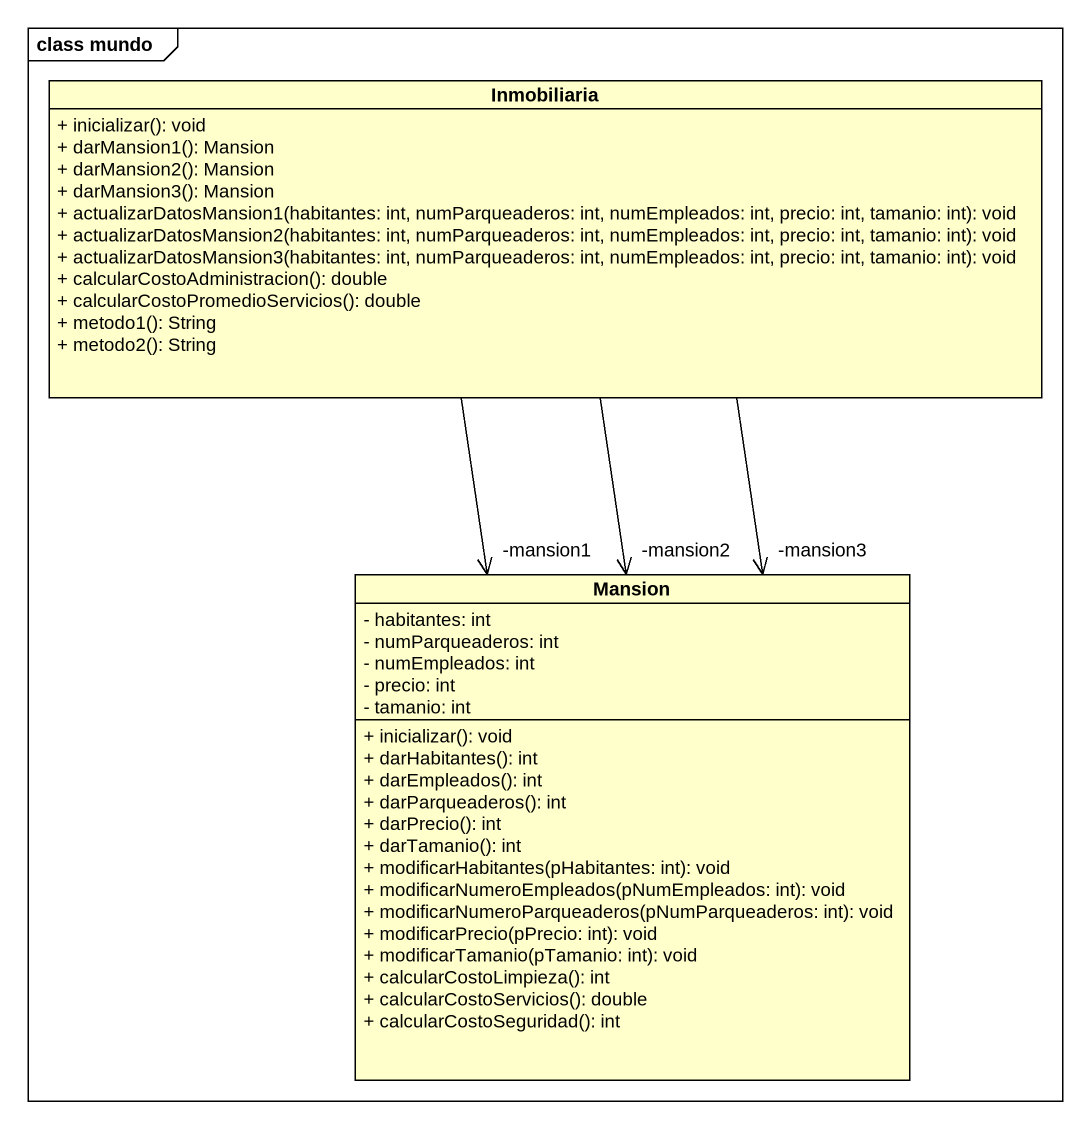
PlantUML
@startuml
mainframe class mundo
hide circle
hide empty members
skinparam classAttributeIconSize 0
class Inmobiliaria {
  + inicializar(): void
  + darMansion1(): Mansion
  + darMansion2(): Mansion
  + darMansion3(): Mansion
  + actualizarDatosMansion1(habitantes: int, numParqueaderos: int, numEmpleados: int, precio: int, tamanio: int): void
  + actualizarDatosMansion2(habitantes: int, numParqueaderos: int, numEmpleados: int, precio: int, tamanio: int): void
  + actualizarDatosMansion3(habitantes: int, numParqueaderos: int, numEmpleados: int, precio: int, tamanio: int): void
  + calcularCostoAdministracion(): double
  + calcularCostoPromedioServicios(): double
  + metodo1(): String
  + metodo2(): String
}
class Mansion {
  - habitantes: int
  - numParqueaderos: int
  - numEmpleados: int
  - precio: int
  - tamanio: int
  + inicializar(): void
  + darHabitantes(): int
  + darEmpleados(): int
  + darParqueaderos(): int
  + darPrecio(): int
  + darTamanio(): int
  + modificarHabitantes(pHabitantes: int): void
  + modificarNumeroEmpleados(pNumEmpleados: int): void
  + modificarNumeroParqueaderos(pNumParqueaderos: int): void
  + modificarPrecio(pPrecio: int): void
  + modificarTamanio(pTamanio: int): void
  + calcularCostoLimpieza(): int
  + calcularCostoServicios(): double
  + calcularCostoSeguridad(): int
}
Inmobiliaria --> "-mansion1" Mansion
Inmobiliaria --> "-mansion2" Mansion
Inmobiliaria --> "-mansion3" Mansion
@enduml
